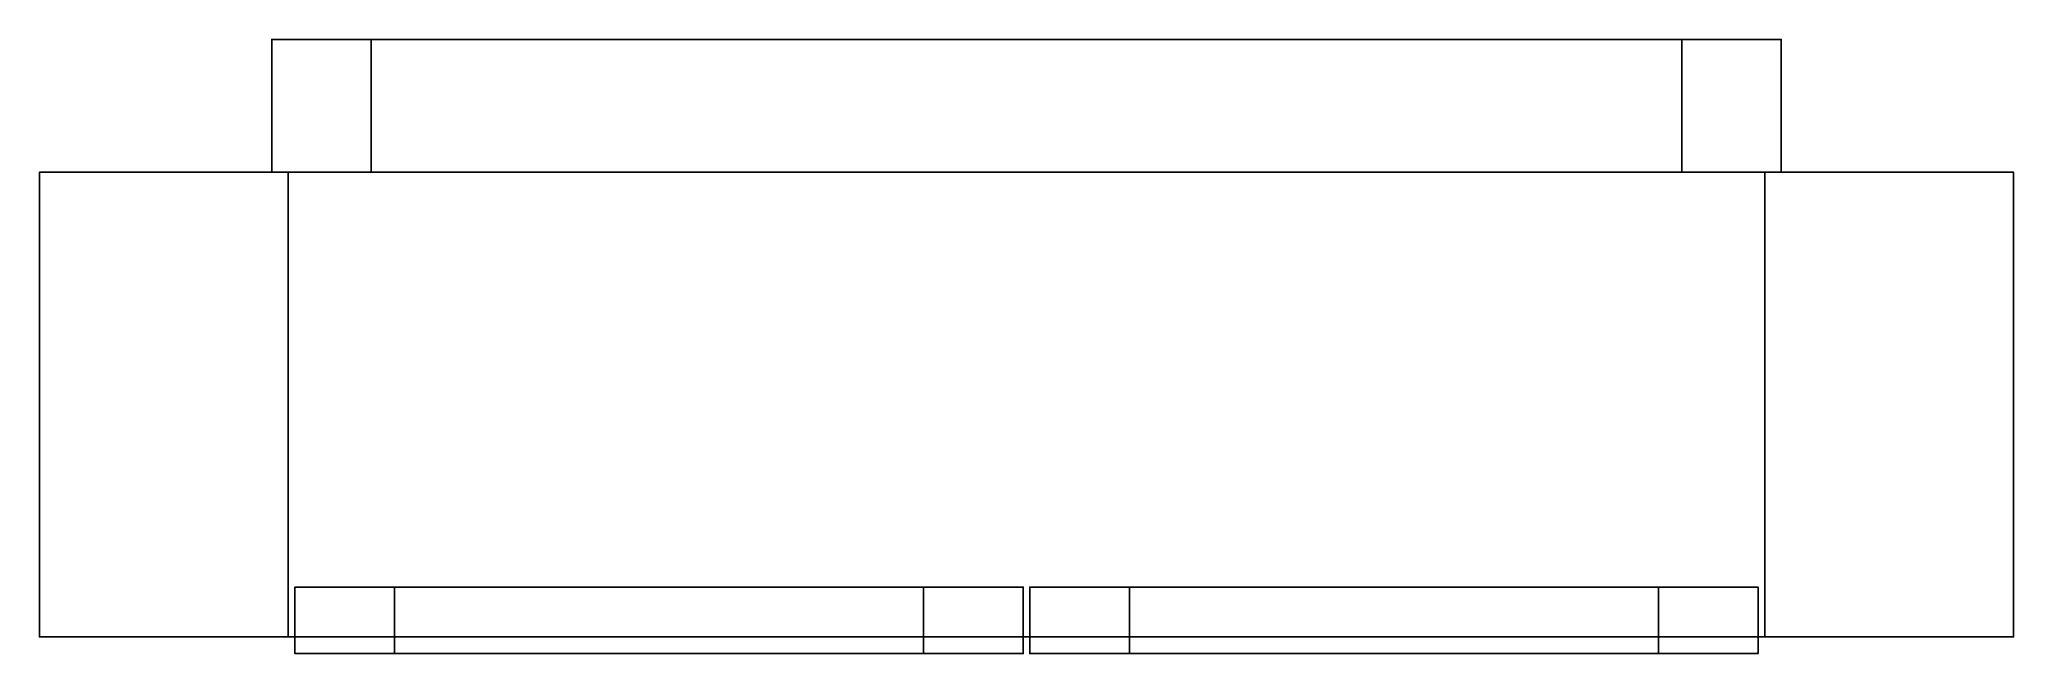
# Model space of a CAD drawing. Extents: x -0.14 to 1.05, y -0.29 to 0.08.
import ezdxf

# ---------------------------------------------------------------- set-up
doc = ezdxf.new("R2010")
doc.units = 0
doc.layers.get('0').update_dxf_attribs({"linetype": 'CONTINUOUS'})

msp = doc.modelspace()

# ---------------------------------------------------------------- meshes
at = {"color": 131}
mesh = msp.add_polyface(dxfattribs=at)
corners = [(0.074, -0.25, 0.8107), (0.393, -0.25, 0.8107), (0.393, -0.25, 0.8007), (0.074, -0.25, 0.8007), (0.074, -0.29, 0.7707), (0.393, -0.29, 0.7707), (0.074, -0.29, 0.7607), (0.074, -0.29, 0.182), (0.074, -0.29, 0.192), (0.074, -0.25, 0.232), (0.074, -0.25, 0.222), (0.074, -0.29, 0.482), (0.074, -0.29, 0.492), (0.074, -0.25, 0.532), (0.074, -0.25, 0.522), (0.074, -0.29, 0.432), (0.074, -0.29, 0.442), (0.074, -0.25, 0.482), (0.074, -0.25, 0.472), (0.074, -0.29, 0.532), (0.074, -0.29, 0.542), (0.074, -0.25, 0.582), (0.074, -0.25, 0.572), (0.074, -0.29, 0.132), (0.074, -0.29, 0.142), (0.074, -0.25, 0.182), (0.074, -0.25, 0.172), (0.074, -0.29, 0.332), (0.074, -0.29, 0.342), (0.074, -0.25, 0.382), (0.074, -0.25, 0.372), (0.074, -0.29, 0.382), (0.074, -0.29, 0.392), (0.074, -0.25, 0.432), (0.074, -0.25, 0.422), (0.074, -0.29, 0.082), (0.074, -0.29, 0.092), (0.074, -0.25, 0.132), (0.074, -0.25, 0.122), (0.074, -0.29, 0.232), (0.074, -0.29, 0.242), (0.074, -0.25, 0.282), (0.074, -0.25, 0.272), (0.074, -0.29, 0.282), (0.074, -0.29, 0.292), (0.074, -0.25, 0.332), (0.074, -0.25, 0.322), (0.074, -0.29, 1.0607), (0.074, -0.29, 1.0707), (0.074, -0.25, 1.1107), (0.074, -0.25, 1.1007), (0.074, -0.29, 1.0107), (0.074, -0.29, 1.0207), (0.074, -0.25, 1.0607), (0.074, -0.25, 1.0507), (0.074, -0.29, 1.1107), (0.074, -0.29, 1.1207), (0.074, -0.25, 1.1607), (0.074, -0.25, 1.1507), (0.074, -0.29, 0.7107), (0.074, -0.29, 0.7207), (0.074, -0.25, 0.7607), (0.074, -0.25, 0.7507), (0.074, -0.29, 0.9107), (0.074, -0.29, 0.9207), (0.074, -0.25, 0.9607), (0.074, -0.25, 0.9507), (0.393, -0.29, 0.9107), (0.393, -0.29, 0.9207), (0.074, -0.29, 0.9607), (0.074, -0.29, 0.9707), (0.074, -0.25, 1.0107), (0.074, -0.25, 1), (0.074, -0.29, 0.6607), (0.074, -0.29, 0.6707), (0.074, -0.25, 0.7107), (0.074, -0.25, 0.7007), (0.074, -0.29, 0.8107), (0.074, -0.29, 0.8207), (0.074, -0.25, 0.8607), (0.074, -0.25, 0.8507), (0.074, -0.29, 0.8607), (0.074, -0.29, 0.8707), (0.074, -0.25, 0.9107), (0.074, -0.25, 0.9007), (0.074, -0.29, 1.3393), (0.074, -0.29, 1.3493), (0.074, -0.25, 1.3893), (0.074, -0.25, 1.3793), (0.074, -0.29, 1.6393), (0.074, -0.29, 1.6493), (0.074, -0.25, 1.6893), (0.074, -0.25, 1.6793), (0.393, -0.29, 1.6393), (0.393, -0.29, 1.6493), (0.074, -0.29, 1.5893), (0.074, -0.29, 1.5993), (0.074, -0.25, 1.6393), (0.074, -0.25, 1.6293), (0.074, -0.29, 1.6893), (0.074, -0.29, 1.6993), (0.074, -0.25, 1.7393), (0.074, -0.25, 1.7293), (0.074, -0.29, 1.2893), (0.074, -0.29, 1.2993), (0.074, -0.25, 1.3393), (0.074, -0.25, 1.3293), (0.074, -0.29, 1.4893), (0.074, -0.29, 1.4993), (0.074, -0.25, 1.5393), (0.074, -0.25, 1.5293), (0.074, -0.29, 1.5393), (0.074, -0.29, 1.5493), (0.074, -0.25, 1.5893), (0.074, -0.25, 1.5793), (0.074, -0.29, 1.2393), (0.074, -0.29, 1.2493), (0.074, -0.25, 1.2893), (0.074, -0.25, 1.2793), (0.074, -0.29, 1.3893), (0.074, -0.29, 1.3993), (0.074, -0.25, 1.4393), (0.074, -0.25, 1.4293), (0.074, -0.29, 1.4393), (0.074, -0.29, 1.4493), (0.074, -0.25, 1.4893), (0.074, -0.25, 1.4793), (0.014, -0.29, 0.5907), (0.014, -0.29, 0.012), (0.074, -0.29, 0.072), (0.074, -0.29, 0.5907), (0.014, -0.25, 0.012), (0.014, -0.25, 0.5907), (0.074, -0.25, 0.072), (0.074, -0.25, 0.5907), (0.074, -0.29, 0.6507), (0.014, -0.29, 0.6507), (0.393, -0.25, 0.072), (0.453, -0.25, 0.012), (0.014, -0.25, 0.6507), (0.014, -0.29, 1.1693), (0.074, -0.29, 1.1693), (0.014, -0.25, 1.1693), (0.074, -0.25, 0.6507), (0.074, -0.25, 1.1693), (0.074, -0.29, 1.2293), (0.014, -0.29, 1.2293), (0.014, -0.25, 1.2293), (0.074, -0.29, 1.748), (0.014, -0.29, 1.808), (0.014, -0.25, 1.808), (0.074, -0.25, 1.2293), (0.074, -0.25, 1.748), (0.393, -0.29, 1.748), (0.453, -0.29, 1.808), (0, 0.08), (0, 0.08, 1.82), (0.06, 0.08, 1.76), (0.06, 0.08, 0.06), (0, 0), (0, 0, 1.82), (0.06, 0, 1.76), (0.06, 0, 0.06), (0.01, -0.28, 1.81), (0.01, -0.28, 0.01), (0.01, 0, 0.01), (0.01, 0, 1.81), (-0.14, -0.28, 1.96), (-0.14, -0.28, -0.14), (-0.14, 0, -0.14), (-0.14, 0, 1.96)]
mesh.append_faces([[corners[k] for k in face] for face in [(0, 1, 2, 3), (1, 0, 4, 5), (6, 4, 0, 3), (7, 8, 9, 10), (11, 12, 13, 14), (15, 16, 17, 18), (19, 20, 21, 22), (23, 24, 25, 26), (27, 28, 29, 30), (31, 32, 33, 34), (35, 36, 37, 38), (39, 40, 41, 42), (43, 44, 45, 46), (47, 48, 49, 50), (51, 52, 53, 54), (55, 56, 57, 58), (59, 60, 61, 62), (63, 64, 65, 66), (67, 68, 64, 63), (69, 70, 71, 72), (73, 74, 75, 76), (77, 78, 79, 80), (81, 82, 83, 84), (85, 86, 87, 88), (89, 90, 91, 92), (93, 94, 90, 89), (95, 96, 97, 98), (99, 100, 101, 102), (103, 104, 105, 106), (107, 108, 109, 110), (111, 112, 113, 114), (115, 116, 117, 118), (119, 120, 121, 122), (123, 124, 125, 126), (127, 128, 129, 130), (131, 128, 127, 132), (130, 129, 133, 134), (130, 135, 136, 127), (131, 133, 137, 138), (132, 127, 136, 139), (131, 132, 134, 133), (140, 136, 135, 141), (139, 136, 140, 142), (143, 134, 132, 139), (141, 135, 143, 144), (141, 145, 146, 140), (142, 140, 146, 147), (139, 142, 144, 143), (145, 148, 149, 146), (147, 146, 149, 150), (151, 144, 142, 147), (148, 145, 151, 152), (149, 148, 153, 154), (152, 151, 147, 150), (155, 156, 157, 158), (156, 155, 159, 160), (158, 157, 161, 162), (162, 161, 160, 159), (163, 164, 165, 166), (164, 163, 167, 168), (165, 169, 170, 166), (170, 169, 168, 167)]], dxfattribs={"color": 131})
mesh = msp.add_polyface(dxfattribs=at)
corners = [(0.074, -0.25, 0.7107), (0.393, -0.25, 0.7107), (0.393, -0.25, 0.7007), (0.074, -0.25, 0.7007), (0.074, -0.25, 0.8607), (0.393, -0.25, 0.8607), (0.393, -0.25, 0.8507), (0.074, -0.25, 0.8507), (0.074, -0.25, 0.9107), (0.393, -0.25, 0.9107), (0.393, -0.25, 0.9007), (0.074, -0.25, 0.9007), (0.074, -0.25, 1.3893), (0.393, -0.25, 1.3893), (0.393, -0.25, 1.3793), (0.074, -0.25, 1.3793), (0.074, -0.25, 1.6893), (0.393, -0.25, 1.6893), (0.393, -0.25, 1.6793), (0.074, -0.25, 1.6793), (0.074, -0.25, 1.6393), (0.393, -0.25, 1.6393), (0.393, -0.25, 1.6293), (0.074, -0.25, 1.6293), (0.074, -0.25, 1.7393), (0.393, -0.25, 1.7393), (0.393, -0.25, 1.7293), (0.074, -0.25, 1.7293), (0.074, -0.25, 1.3393), (0.393, -0.25, 1.3393), (0.393, -0.25, 1.3293), (0.074, -0.25, 1.3293), (0.393, -0.29, 1.2993), (0.393, -0.29, 1.2893), (0.074, -0.29, 1.2893), (0.074, -0.25, 1.5393), (0.393, -0.25, 1.5393), (0.393, -0.25, 1.5293), (0.074, -0.25, 1.5293), (0.074, -0.29, 1.4993), (0.393, -0.29, 1.4993), (0.393, -0.29, 1.4893), (0.074, -0.29, 1.4893), (0.074, -0.25, 1.5893), (0.393, -0.25, 1.5893), (0.393, -0.25, 1.5793), (0.074, -0.25, 1.5793), (0.074, -0.29, 1.5493), (0.393, -0.29, 1.5493), (0.393, -0.29, 1.5393), (0.074, -0.29, 1.5393), (0.074, -0.25, 1.2893), (0.393, -0.25, 1.2893), (0.393, -0.25, 1.2793), (0.074, -0.25, 1.2793), (0.074, -0.29, 1.2493), (0.393, -0.29, 1.2493), (0.393, -0.29, 1.2393), (0.074, -0.29, 1.2393), (0.074, -0.25, 1.4393), (0.393, -0.25, 1.4393), (0.393, -0.25, 1.4293), (0.074, -0.25, 1.4293), (0.074, -0.29, 1.3993), (0.393, -0.29, 1.3993), (0.393, -0.29, 1.3893), (0.074, -0.29, 1.3893), (0.074, -0.25, 1.4893), (0.393, -0.25, 1.4893), (0.393, -0.25, 1.4793), (0.074, -0.25, 1.4793), (0.074, -0.29, 1.4493), (0.393, -0.29, 1.4493), (0.393, -0.29, 1.4393), (0.074, -0.29, 1.4393), (0.014, -0.25, 0.012), (0.453, -0.25, 0.012), (0.453, -0.29, 0.012), (0.014, -0.29, 0.012), (0.074, -0.29, 0.072), (0.393, -0.29, 0.072), (0.393, -0.25, 0.072), (0.074, -0.25, 0.072), (0.453, -0.25, 0.5907), (0.453, -0.29, 0.5907), (0.393, -0.29, 0.5907), (0.393, -0.25, 0.5907), (0.074, -0.29, 0.5907), (0.074, -0.25, 0.5907), (0.453, -0.25, 0.6507), (0.453, -0.29, 0.6507), (0.074, -0.25, 0.6507), (0.393, -0.25, 0.6507), (0.074, -0.29, 0.6507), (0.393, -0.29, 0.6507), (0.453, -0.25, 1.1693), (0.453, -0.29, 1.1693), (0.393, -0.29, 1.1693), (0.393, -0.25, 1.1693), (0.074, -0.29, 1.1693), (0.074, -0.25, 1.1693), (0.453, -0.25, 1.2293), (0.453, -0.29, 1.2293), (0.074, -0.25, 1.2293), (0.393, -0.25, 1.2293), (0.074, -0.29, 1.2293), (0.393, -0.29, 1.2293), (0.453, -0.25, 1.808), (0.453, -0.29, 1.808), (0.393, -0.29, 1.748), (0.393, -0.25, 1.748), (0.014, -0.25, 1.808), (0.014, -0.29, 1.808), (0.074, -0.29, 1.748), (0.074, -0.25, 1.748), (0, 0.08, 1.82), (0.91, 0.08, 1.82), (0.85, 0.08, 1.76), (0.06, 0.08, 1.76), (1.05, -0.28, 1.96), (1.05, 0, 1.96), (-0.14, 0, 1.96), (-0.14, -0.28, 1.96), (0, 0, 1.82), (0.91, 0, 1.82), (0.9, 0, 1.81), (0.01, 0, 1.81), (0.85, 0, 1.76), (0.06, 0, 1.76), (0.91, 0.08), (0, 0.08), (0.06, 0.08, 0.06), (0.85, 0.08, 0.06), (0.91, 0), (0, 0), (0.06, 0, 0.06), (0.85, 0, 0.06), (1.05, 0, -0.14), (1.05, -0.28, -0.14), (-0.14, -0.28, -0.14), (-0.14, 0, -0.14)]
mesh.append_faces([[corners[k] for k in face] for face in [(0, 1, 2, 3), (4, 5, 6, 7), (8, 9, 10, 11), (12, 13, 14, 15), (16, 17, 18, 19), (20, 21, 22, 23), (24, 25, 26, 27), (28, 29, 30, 31), (32, 33, 30, 29), (33, 34, 31, 30), (35, 36, 37, 38), (39, 40, 36, 35), (40, 41, 37, 36), (41, 42, 38, 37), (43, 44, 45, 46), (47, 48, 44, 43), (48, 49, 45, 44), (49, 50, 46, 45), (51, 52, 53, 54), (55, 56, 52, 51), (56, 57, 53, 52), (57, 58, 54, 53), (59, 60, 61, 62), (63, 64, 60, 59), (64, 65, 61, 60), (65, 66, 62, 61), (67, 68, 69, 70), (71, 72, 68, 67), (72, 73, 69, 68), (73, 74, 70, 69), (75, 76, 77, 78), (79, 80, 81, 82), (83, 84, 77, 76), (80, 85, 86, 81), (85, 87, 88, 86), (81, 86, 83, 76), (89, 90, 84, 83), (88, 91, 92, 86), (93, 94, 92, 91), (86, 92, 89, 83), (95, 96, 90, 89), (94, 97, 98, 92), (97, 99, 100, 98), (92, 98, 95, 89), (101, 102, 96, 95), (100, 103, 104, 98), (105, 106, 104, 103), (98, 104, 101, 95), (107, 108, 102, 101), (106, 109, 110, 104), (111, 112, 108, 107), (109, 113, 114, 110), (107, 101, 104, 110), (114, 111, 107, 110), (115, 116, 117, 118), (119, 120, 121, 122), (115, 123, 124, 116), (121, 120, 125, 126), (118, 117, 127, 128), (129, 130, 131, 132), (130, 129, 133, 134), (132, 131, 135, 136), (137, 138, 139, 140)]], dxfattribs={"color": 131})
mesh = msp.add_polyface(dxfattribs=at)
corners = [(0.836, -0.29, 0.192), (0.836, -0.29, 0.182), (0.836, -0.25, 0.222), (0.836, -0.25, 0.232), (0.836, -0.29, 0.492), (0.836, -0.29, 0.482), (0.836, -0.25, 0.522), (0.836, -0.25, 0.532), (0.836, -0.29, 0.442), (0.836, -0.29, 0.432), (0.836, -0.25, 0.472), (0.836, -0.25, 0.482), (0.836, -0.29, 0.542), (0.836, -0.29, 0.532), (0.836, -0.25, 0.572), (0.836, -0.25, 0.582), (0.836, -0.29, 0.142), (0.836, -0.29, 0.132), (0.836, -0.25, 0.172), (0.836, -0.25, 0.182), (0.836, -0.29, 0.342), (0.836, -0.29, 0.332), (0.836, -0.25, 0.372), (0.836, -0.25, 0.382), (0.836, -0.29, 0.392), (0.836, -0.29, 0.382), (0.836, -0.25, 0.422), (0.836, -0.25, 0.432), (0.836, -0.29, 0.092), (0.836, -0.29, 0.082), (0.836, -0.25, 0.122), (0.836, -0.25, 0.132), (0.836, -0.29, 0.242), (0.836, -0.29, 0.232), (0.836, -0.25, 0.272), (0.836, -0.25, 0.282), (0.836, -0.29, 0.292), (0.836, -0.29, 0.282), (0.836, -0.25, 0.322), (0.836, -0.25, 0.332), (0.836, -0.29, 0.7707), (0.836, -0.29, 0.7607), (0.836, -0.25, 0.8007), (0.836, -0.25, 0.8107), (0.836, -0.29, 1.0707), (0.836, -0.29, 1.0607), (0.836, -0.25, 1.1007), (0.836, -0.25, 1.1107), (0.836, -0.29, 1.0207), (0.836, -0.29, 1.0107), (0.836, -0.25, 1.0507), (0.836, -0.25, 1.0607), (0.836, -0.29, 1.1207), (0.836, -0.29, 1.1107), (0.836, -0.25, 1.1507), (0.836, -0.25, 1.1607), (0.836, -0.29, 0.7207), (0.836, -0.29, 0.7107), (0.836, -0.25, 0.7507), (0.836, -0.25, 0.7607), (0.836, -0.29, 0.9207), (0.836, -0.29, 0.9107), (0.836, -0.25, 0.9507), (0.836, -0.25, 0.9607), (0.836, -0.29, 0.9707), (0.836, -0.29, 0.9607), (0.836, -0.25, 1), (0.836, -0.25, 1.0107), (0.836, -0.29, 0.6707), (0.836, -0.29, 0.6607), (0.836, -0.25, 0.7007), (0.836, -0.25, 0.7107), (0.836, -0.29, 0.8207), (0.836, -0.29, 0.8107), (0.836, -0.25, 0.8507), (0.836, -0.25, 0.8607), (0.836, -0.29, 0.8707), (0.836, -0.29, 0.8607), (0.836, -0.25, 0.9007), (0.836, -0.25, 0.9107), (0.836, -0.29, 1.3493), (0.836, -0.29, 1.3393), (0.836, -0.25, 1.3793), (0.836, -0.25, 1.3893), (0.836, -0.29, 1.6493), (0.836, -0.29, 1.6393), (0.836, -0.25, 1.6793), (0.836, -0.25, 1.6893), (0.836, -0.29, 1.5993), (0.836, -0.29, 1.5893), (0.836, -0.25, 1.6293), (0.836, -0.25, 1.6393), (0.836, -0.29, 1.6993), (0.836, -0.29, 1.6893), (0.836, -0.25, 1.7293), (0.836, -0.25, 1.7393), (0.836, -0.29, 1.2993), (0.836, -0.29, 1.2893), (0.836, -0.25, 1.3293), (0.836, -0.25, 1.3393), (0.836, -0.29, 1.4993), (0.836, -0.29, 1.4893), (0.836, -0.25, 1.5293), (0.836, -0.25, 1.5393), (0.836, -0.29, 1.5493), (0.836, -0.29, 1.5393), (0.836, -0.25, 1.5793), (0.836, -0.25, 1.5893), (0.836, -0.29, 1.2493), (0.836, -0.29, 1.2393), (0.836, -0.25, 1.2793), (0.836, -0.25, 1.2893), (0.836, -0.29, 1.3993), (0.836, -0.29, 1.3893), (0.836, -0.25, 1.4293), (0.836, -0.25, 1.4393), (0.836, -0.29, 1.4493), (0.836, -0.29, 1.4393), (0.836, -0.25, 1.4793), (0.836, -0.25, 1.4893), (0.836, -0.29, 0.5907), (0.836, -0.29, 0.072), (0.896, -0.29, 0.012), (0.896, -0.29, 0.5907), (0.896, -0.25, 0.5907), (0.896, -0.25, 0.012), (0.836, -0.25, 0.5907), (0.836, -0.25, 0.072), (0.836, -0.29, 0.6507), (0.896, -0.29, 0.6507), (0.896, -0.25, 0.6507), (0.836, -0.29, 1.1693), (0.896, -0.29, 1.1693), (0.836, -0.25, 0.6507), (0.896, -0.25, 1.1693), (0.836, -0.25, 1.1693), (0.836, -0.29, 1.2293), (0.896, -0.29, 1.2293), (0.896, -0.25, 1.2293), (0.896, -0.29, 1.808), (0.836, -0.29, 1.748), (0.517, -0.29, 1.2293), (0.836, -0.25, 1.2293), (0.517, -0.25, 1.2293), (0.457, -0.29, 1.808), (0.517, -0.29, 1.748), (0.896, -0.25, 1.808), (0.836, -0.25, 1.748), (0.457, -0.25, 1.808), (0.517, -0.25, 1.748), (0.85, 0.08, 0.06), (0.85, 0.08, 1.76), (0.91, 0.08, 1.82), (0.91, 0.08), (0.91, 0), (0.91, 0, 1.82), (0.91, 0, 1.82), (0.85, 0, 1.76), (0.85, 0, 0.06), (0.9, 0, 0.01), (0.9, -0.28, 0.01), (0.9, -0.28, 1.81), (0.9, 0, 1.81), (1.05, -0.28, -0.14), (1.05, -0.28, 1.96), (1.05, 0, 1.96), (1.05, 0, -0.14)]
mesh.append_faces([[corners[k] for k in face] for face in [(0, 1, 2, 3), (4, 5, 6, 7), (8, 9, 10, 11), (12, 13, 14, 15), (16, 17, 18, 19), (20, 21, 22, 23), (24, 25, 26, 27), (28, 29, 30, 31), (32, 33, 34, 35), (36, 37, 38, 39), (40, 41, 42, 43), (44, 45, 46, 47), (48, 49, 50, 51), (52, 53, 54, 55), (56, 57, 58, 59), (60, 61, 62, 63), (64, 65, 66, 67), (68, 69, 70, 71), (72, 73, 74, 75), (76, 77, 78, 79), (80, 81, 82, 83), (84, 85, 86, 87), (88, 89, 90, 91), (92, 93, 94, 95), (96, 97, 98, 99), (100, 101, 102, 103), (104, 105, 106, 107), (108, 109, 110, 111), (112, 113, 114, 115), (116, 117, 118, 119), (120, 121, 122, 123), (124, 123, 122, 125), (121, 120, 126, 127), (128, 120, 123, 129), (127, 126, 124, 125), (130, 129, 123, 124), (131, 128, 129, 132), (126, 133, 130, 124), (134, 132, 129, 130), (128, 131, 135, 133), (136, 131, 132, 137), (133, 135, 134, 130), (138, 137, 132, 134), (137, 139, 140, 136), (141, 136, 142, 143), (144, 145, 140, 139), (135, 142, 138, 134), (146, 139, 137, 138), (136, 140, 147, 142), (148, 144, 139, 146), (140, 145, 149, 147), (146, 138, 142, 147), (149, 148, 146, 147), (150, 151, 152, 153), (154, 155, 156), (156, 157, 158), (156, 158, 154), (153, 152, 155, 154), (151, 150, 158, 157), (159, 160, 161, 162), (160, 163, 164, 161), (159, 162, 165, 166), (164, 163, 166, 165)]], dxfattribs={"color": 131})
mesh = msp.add_polyface(dxfattribs=at)
corners = [(0.517, -0.25, 0.232), (0.836, -0.25, 0.232), (0.836, -0.25, 0.222), (0.517, -0.25, 0.222), (0.517, -0.25, 0.532), (0.836, -0.25, 0.532), (0.836, -0.25, 0.522), (0.517, -0.25, 0.522), (0.517, -0.25, 0.482), (0.836, -0.25, 0.482), (0.836, -0.25, 0.472), (0.517, -0.25, 0.472), (0.517, -0.25, 0.582), (0.836, -0.25, 0.582), (0.836, -0.25, 0.572), (0.517, -0.25, 0.572), (0.517, -0.25, 0.182), (0.836, -0.25, 0.182), (0.836, -0.25, 0.172), (0.517, -0.25, 0.172), (0.517, -0.25, 0.382), (0.836, -0.25, 0.382), (0.836, -0.25, 0.372), (0.517, -0.25, 0.372), (0.517, -0.25, 0.432), (0.836, -0.25, 0.432), (0.836, -0.25, 0.422), (0.517, -0.25, 0.422), (0.517, -0.25, 0.132), (0.836, -0.25, 0.132), (0.836, -0.25, 0.122), (0.517, -0.25, 0.122), (0.517, -0.25, 0.282), (0.836, -0.25, 0.282), (0.836, -0.25, 0.272), (0.517, -0.25, 0.272), (0.517, -0.25, 0.332), (0.836, -0.25, 0.332), (0.836, -0.25, 0.322), (0.517, -0.25, 0.322), (0.517, -0.25, 0.8107), (0.836, -0.25, 0.8107), (0.836, -0.25, 0.8007), (0.517, -0.25, 0.8007), (0.517, -0.25, 1.1107), (0.836, -0.25, 1.1107), (0.836, -0.25, 1.1007), (0.517, -0.25, 1.1007), (0.517, -0.25, 1.0607), (0.836, -0.25, 1.0607), (0.836, -0.25, 1.0507), (0.517, -0.25, 1.0507), (0.517, -0.29, 1.0107), (0.517, -0.29, 1.0207), (0.517, -0.25, 1.1607), (0.836, -0.25, 1.1607), (0.836, -0.25, 1.1507), (0.517, -0.25, 1.1507), (0.517, -0.29, 1.1207), (0.836, -0.29, 1.1207), (0.836, -0.29, 1.1107), (0.517, -0.29, 1.1107), (0.517, -0.25, 0.7607), (0.836, -0.25, 0.7607), (0.836, -0.25, 0.7507), (0.517, -0.25, 0.7507), (0.517, -0.29, 0.7207), (0.836, -0.29, 0.7207), (0.836, -0.29, 0.7107), (0.517, -0.29, 0.7107), (0.517, -0.25, 0.9607), (0.836, -0.25, 0.9607), (0.836, -0.25, 0.9507), (0.517, -0.25, 0.9507), (0.517, -0.29, 0.9207), (0.836, -0.29, 0.9207), (0.836, -0.29, 0.9107), (0.517, -0.29, 0.9107), (0.517, -0.25, 1.0107), (0.836, -0.25, 1.0107), (0.836, -0.25, 1), (0.517, -0.25, 1), (0.517, -0.29, 0.9707), (0.836, -0.29, 0.9707), (0.836, -0.29, 0.9607), (0.517, -0.29, 0.9607), (0.517, -0.25, 0.7107), (0.836, -0.25, 0.7107), (0.836, -0.25, 0.7007), (0.517, -0.25, 0.7007), (0.517, -0.29, 0.6607), (0.517, -0.29, 0.6707), (0.517, -0.29, 0.8107), (0.517, -0.29, 0.8207), (0.517, -0.25, 0.8607), (0.517, -0.25, 0.8507), (0.517, -0.29, 0.8607), (0.517, -0.29, 0.8707), (0.517, -0.25, 0.9107), (0.517, -0.25, 0.9007), (0.517, -0.29, 1.3393), (0.517, -0.29, 1.3493), (0.517, -0.25, 1.3893), (0.517, -0.25, 1.3793), (0.517, -0.29, 1.6393), (0.517, -0.29, 1.6493), (0.517, -0.25, 1.6893), (0.517, -0.25, 1.6793), (0.517, -0.29, 1.5893), (0.517, -0.29, 1.5993), (0.517, -0.25, 1.6393), (0.517, -0.25, 1.6293), (0.517, -0.29, 1.6893), (0.517, -0.29, 1.6993), (0.517, -0.25, 1.7393), (0.517, -0.25, 1.7293), (0.517, -0.29, 1.2893), (0.517, -0.29, 1.2993), (0.517, -0.25, 1.3393), (0.517, -0.25, 1.3293), (0.517, -0.29, 1.4893), (0.517, -0.29, 1.4993), (0.517, -0.25, 1.5393), (0.517, -0.25, 1.5293), (0.517, -0.29, 1.5393), (0.517, -0.29, 1.5493), (0.517, -0.25, 1.5893), (0.517, -0.25, 1.5793), (0.517, -0.29, 1.2393), (0.517, -0.29, 1.2493), (0.517, -0.25, 1.2893), (0.517, -0.25, 1.2793), (0.517, -0.29, 1.3893), (0.517, -0.29, 1.3993), (0.517, -0.25, 1.4393), (0.517, -0.25, 1.4293), (0.517, -0.29, 1.4393), (0.517, -0.29, 1.4493), (0.517, -0.25, 1.4893), (0.517, -0.25, 1.4793), (0.457, -0.25, 0.012), (0.457, -0.29, 0.012), (0.457, -0.29, 0.5907), (0.457, -0.25, 0.5907), (0.517, -0.29, 0.5907), (0.517, -0.29, 0.072), (0.517, -0.25, 0.072), (0.517, -0.25, 0.5907), (0.457, -0.29, 0.6507), (0.457, -0.25, 0.6507), (0.457, -0.29, 1.1693), (0.457, -0.25, 1.1693), (0.517, -0.25, 0.6507), (0.517, -0.29, 1.1693), (0.517, -0.29, 0.6507), (0.517, -0.25, 1.1693), (0.457, -0.29, 1.2293), (0.457, -0.25, 1.2293), (0.457, -0.29, 1.808), (0.457, -0.25, 1.808), (0.517, -0.25, 1.2293), (0.517, -0.29, 1.748), (0.517, -0.29, 1.2293), (0.517, -0.25, 1.748), (0.91, 0, 1.82), (0, 0, 1.82), (0.06, 0, 1.76), (0.85, 0, 1.76), (0, 0), (0.91, 0), (0.85, 0, 0.06), (0.06, 0, 0.06), (0.9, -0.28, 1.81), (0.01, -0.28, 1.81), (0.01, 0, 1.81), (0.9, 0, 1.81), (0.9, -0.28, 0.01), (0.9, 0, 0.01), (0.01, 0, 0.01), (0.01, -0.28, 0.01), (1.05, 0, -0.14), (-0.14, 0, -0.14)]
mesh.append_faces([[corners[k] for k in face] for face in [(0, 1, 2, 3), (4, 5, 6, 7), (8, 9, 10, 11), (12, 13, 14, 15), (16, 17, 18, 19), (20, 21, 22, 23), (24, 25, 26, 27), (28, 29, 30, 31), (32, 33, 34, 35), (36, 37, 38, 39), (40, 41, 42, 43), (44, 45, 46, 47), (48, 49, 50, 51), (52, 53, 48, 51), (54, 55, 56, 57), (58, 59, 55, 54), (60, 61, 57, 56), (61, 58, 54, 57), (62, 63, 64, 65), (66, 67, 63, 62), (68, 69, 65, 64), (69, 66, 62, 65), (70, 71, 72, 73), (74, 75, 71, 70), (76, 77, 73, 72), (77, 74, 70, 73), (78, 79, 80, 81), (82, 83, 79, 78), (84, 85, 81, 80), (85, 82, 78, 81), (86, 87, 88, 89), (90, 91, 86, 89), (92, 93, 94, 95), (96, 97, 98, 99), (100, 101, 102, 103), (104, 105, 106, 107), (108, 109, 110, 111), (112, 113, 114, 115), (116, 117, 118, 119), (120, 121, 122, 123), (124, 125, 126, 127), (128, 129, 130, 131), (132, 133, 134, 135), (136, 137, 138, 139), (140, 141, 142, 143), (144, 145, 146, 147), (143, 142, 148, 149), (140, 143, 147, 146), (149, 148, 150, 151), (152, 147, 143, 149), (153, 154, 152, 155), (151, 150, 156, 157), (149, 151, 155, 152), (157, 156, 158, 159), (160, 155, 151, 157), (161, 162, 160, 163), (163, 160, 157, 159), (164, 165, 166, 167), (168, 169, 170, 171), (172, 173, 174, 175), (176, 177, 178, 179), (177, 180, 181, 178)]], dxfattribs={"color": 131})
mesh = msp.add_polyface(dxfattribs=at)
corners = [(0.517, -0.29, 0.192), (0.836, -0.29, 0.192), (0.836, -0.25, 0.232), (0.517, -0.25, 0.232), (0.836, -0.29, 0.182), (0.517, -0.29, 0.182), (0.517, -0.25, 0.222), (0.836, -0.25, 0.222), (0.517, -0.29, 0.492), (0.836, -0.29, 0.492), (0.836, -0.25, 0.532), (0.517, -0.25, 0.532), (0.836, -0.29, 0.482), (0.517, -0.29, 0.482), (0.517, -0.25, 0.522), (0.836, -0.25, 0.522), (0.517, -0.29, 0.442), (0.836, -0.29, 0.442), (0.836, -0.25, 0.482), (0.517, -0.25, 0.482), (0.836, -0.29, 0.432), (0.517, -0.29, 0.432), (0.517, -0.25, 0.472), (0.836, -0.25, 0.472), (0.517, -0.29, 0.542), (0.836, -0.29, 0.542), (0.836, -0.25, 0.582), (0.517, -0.25, 0.582), (0.836, -0.29, 0.532), (0.517, -0.29, 0.532), (0.517, -0.25, 0.572), (0.836, -0.25, 0.572), (0.517, -0.29, 0.142), (0.836, -0.29, 0.142), (0.836, -0.25, 0.182), (0.517, -0.25, 0.182), (0.836, -0.29, 0.132), (0.517, -0.29, 0.132), (0.517, -0.25, 0.172), (0.836, -0.25, 0.172), (0.517, -0.29, 0.342), (0.836, -0.29, 0.342), (0.836, -0.25, 0.382), (0.517, -0.25, 0.382), (0.836, -0.29, 0.332), (0.517, -0.29, 0.332), (0.517, -0.25, 0.372), (0.836, -0.25, 0.372), (0.517, -0.29, 0.392), (0.836, -0.29, 0.392), (0.836, -0.25, 0.432), (0.517, -0.25, 0.432), (0.836, -0.29, 0.382), (0.517, -0.29, 0.382), (0.517, -0.25, 0.422), (0.836, -0.25, 0.422), (0.517, -0.29, 0.092), (0.836, -0.29, 0.092), (0.836, -0.25, 0.132), (0.517, -0.25, 0.132), (0.836, -0.29, 0.082), (0.517, -0.29, 0.082), (0.517, -0.25, 0.122), (0.836, -0.25, 0.122), (0.517, -0.29, 0.242), (0.836, -0.29, 0.242), (0.836, -0.25, 0.282), (0.517, -0.25, 0.282), (0.836, -0.29, 0.232), (0.517, -0.29, 0.232), (0.517, -0.25, 0.272), (0.836, -0.25, 0.272), (0.517, -0.29, 0.292), (0.836, -0.29, 0.292), (0.836, -0.25, 0.332), (0.517, -0.25, 0.332), (0.836, -0.29, 0.282), (0.517, -0.29, 0.282), (0.517, -0.25, 0.322), (0.836, -0.25, 0.322), (0.517, -0.29, 0.7707), (0.836, -0.29, 0.7707), (0.836, -0.25, 0.8107), (0.517, -0.25, 0.8107), (0.836, -0.29, 0.7607), (0.517, -0.29, 0.7607), (0.517, -0.25, 0.8007), (0.836, -0.25, 0.8007), (0.517, -0.29, 1.0707), (0.836, -0.29, 1.0707), (0.836, -0.25, 1.1107), (0.517, -0.25, 1.1107), (0.836, -0.29, 1.0607), (0.517, -0.29, 1.0607), (0.517, -0.25, 1.1007), (0.836, -0.25, 1.1007), (0.517, -0.29, 1.0207), (0.836, -0.29, 1.0207), (0.836, -0.25, 1.0607), (0.517, -0.25, 1.0607), (0.836, -0.29, 1.0107), (0.517, -0.29, 1.0107), (0.517, -0.25, 1.0507), (0.836, -0.25, 1.0507), (0.836, -0.29, 1.1207), (0.517, -0.29, 1.1207), (0.517, -0.29, 1.1107), (0.836, -0.29, 1.1107), (0.836, -0.29, 0.7207), (0.517, -0.29, 0.7207), (0.517, -0.29, 0.7107), (0.836, -0.29, 0.7107), (0.836, -0.29, 0.9207), (0.517, -0.29, 0.9207), (0.517, -0.29, 0.9107), (0.836, -0.29, 0.9107), (0.836, -0.29, 0.9707), (0.517, -0.29, 0.9707), (0.517, -0.29, 0.9607), (0.836, -0.29, 0.9607), (0.457, -0.29, 0.5907), (0.457, -0.29, 0.012), (0.517, -0.29, 0.072), (0.517, -0.29, 0.5907), (0.517, -0.29, 0.6507), (0.457, -0.29, 0.6507), (0.457, -0.29, 1.1693), (0.517, -0.29, 1.1693), (0.517, -0.29, 1.2293), (0.457, -0.29, 1.2293), (0.517, -0.29, 1.748), (0.457, -0.29, 1.808), (0.01, -0.28, 0.01), (-0.14, -0.28, -0.14), (1.05, -0.28, -0.14), (0.9, -0.28, 0.01), (1.05, -0.28, 1.96), (-0.14, -0.28, 1.96), (0.01, -0.28, 1.81), (0.9, -0.28, 1.81)]
mesh.append_faces([[corners[k] for k in face] for face in [(0, 1, 2, 3), (4, 5, 6, 7), (5, 0, 3, 6), (1, 0, 5, 4), (8, 9, 10, 11), (12, 13, 14, 15), (13, 8, 11, 14), (9, 8, 13, 12), (16, 17, 18, 19), (20, 21, 22, 23), (21, 16, 19, 22), (17, 16, 21, 20), (24, 25, 26, 27), (28, 29, 30, 31), (29, 24, 27, 30), (25, 24, 29, 28), (32, 33, 34, 35), (36, 37, 38, 39), (37, 32, 35, 38), (33, 32, 37, 36), (40, 41, 42, 43), (44, 45, 46, 47), (45, 40, 43, 46), (41, 40, 45, 44), (48, 49, 50, 51), (52, 53, 54, 55), (53, 48, 51, 54), (49, 48, 53, 52), (56, 57, 58, 59), (60, 61, 62, 63), (61, 56, 59, 62), (57, 56, 61, 60), (64, 65, 66, 67), (68, 69, 70, 71), (69, 64, 67, 70), (65, 64, 69, 68), (72, 73, 74, 75), (76, 77, 78, 79), (77, 72, 75, 78), (73, 72, 77, 76), (80, 81, 82, 83), (84, 85, 86, 87), (85, 80, 83, 86), (81, 80, 85, 84), (88, 89, 90, 91), (92, 93, 94, 95), (93, 88, 91, 94), (89, 88, 93, 92), (96, 97, 98, 99), (100, 101, 102, 103), (97, 96, 101, 100), (104, 105, 106, 107), (108, 109, 110, 111), (112, 113, 114, 115), (116, 117, 118, 119), (120, 121, 122, 123), (123, 124, 125, 120), (126, 125, 124, 127), (127, 128, 129, 126), (128, 130, 131, 129), (132, 133, 134, 135), (136, 137, 138, 139)]], dxfattribs={"color": 131})
mesh = msp.add_polyface(dxfattribs=at)
corners = [(0.393, -0.25, 0.8007), (0.393, -0.25, 0.8107), (0.393, -0.29, 0.7707), (0.393, -0.29, 0.7607), (0.393, -0.29, 0.192), (0.393, -0.29, 0.182), (0.393, -0.25, 0.222), (0.393, -0.25, 0.232), (0.393, -0.29, 0.492), (0.393, -0.29, 0.482), (0.393, -0.25, 0.522), (0.393, -0.25, 0.532), (0.393, -0.29, 0.442), (0.393, -0.29, 0.432), (0.393, -0.25, 0.472), (0.393, -0.25, 0.482), (0.393, -0.29, 0.542), (0.393, -0.29, 0.532), (0.393, -0.25, 0.572), (0.393, -0.25, 0.582), (0.393, -0.29, 0.142), (0.393, -0.29, 0.132), (0.393, -0.25, 0.172), (0.393, -0.25, 0.182), (0.393, -0.29, 0.342), (0.393, -0.29, 0.332), (0.393, -0.25, 0.372), (0.393, -0.25, 0.382), (0.393, -0.29, 0.392), (0.393, -0.29, 0.382), (0.393, -0.25, 0.422), (0.393, -0.25, 0.432), (0.393, -0.29, 0.092), (0.393, -0.29, 0.082), (0.393, -0.25, 0.122), (0.393, -0.25, 0.132), (0.393, -0.29, 0.242), (0.393, -0.29, 0.232), (0.393, -0.25, 0.272), (0.393, -0.25, 0.282), (0.393, -0.29, 0.292), (0.393, -0.29, 0.282), (0.393, -0.25, 0.322), (0.393, -0.25, 0.332), (0.393, -0.29, 1.0707), (0.393, -0.29, 1.0607), (0.393, -0.25, 1.1007), (0.393, -0.25, 1.1107), (0.393, -0.29, 1.0207), (0.393, -0.29, 1.0107), (0.393, -0.25, 1.0507), (0.393, -0.25, 1.0607), (0.393, -0.29, 1.1207), (0.393, -0.29, 1.1107), (0.393, -0.25, 1.1507), (0.393, -0.25, 1.1607), (0.393, -0.29, 0.7207), (0.393, -0.29, 0.7107), (0.393, -0.25, 0.7507), (0.393, -0.25, 0.7607), (0.393, -0.29, 0.9207), (0.393, -0.29, 0.9107), (0.393, -0.25, 0.9507), (0.393, -0.25, 0.9607), (0.074, -0.29, 0.9707), (0.393, -0.29, 0.9707), (0.393, -0.25, 1.0107), (0.074, -0.25, 1.0107), (0.393, -0.29, 0.9607), (0.393, -0.25, 1), (0.074, -0.29, 0.9607), (0.074, -0.25, 1), (0.074, -0.29, 0.6707), (0.393, -0.29, 0.6707), (0.393, -0.25, 0.7107), (0.074, -0.25, 0.7107), (0.393, -0.29, 0.6607), (0.393, -0.25, 0.7007), (0.074, -0.29, 0.6607), (0.074, -0.25, 0.7007), (0.074, -0.29, 0.8207), (0.393, -0.29, 0.8207), (0.393, -0.25, 0.8607), (0.074, -0.25, 0.8607), (0.393, -0.29, 0.8107), (0.393, -0.25, 0.8507), (0.074, -0.29, 0.8107), (0.074, -0.25, 0.8507), (0.074, -0.29, 0.8707), (0.393, -0.29, 0.8707), (0.393, -0.25, 0.9107), (0.074, -0.25, 0.9107), (0.393, -0.29, 0.8607), (0.393, -0.25, 0.9007), (0.074, -0.29, 0.8607), (0.074, -0.25, 0.9007), (0.074, -0.29, 1.3493), (0.393, -0.29, 1.3493), (0.393, -0.25, 1.3893), (0.074, -0.25, 1.3893), (0.393, -0.29, 1.3393), (0.393, -0.25, 1.3793), (0.074, -0.29, 1.3393), (0.074, -0.25, 1.3793), (0.074, -0.29, 1.6493), (0.393, -0.29, 1.6493), (0.393, -0.25, 1.6893), (0.074, -0.25, 1.6893), (0.393, -0.29, 1.6393), (0.393, -0.25, 1.6793), (0.074, -0.29, 1.6393), (0.074, -0.25, 1.6793), (0.074, -0.29, 1.5993), (0.393, -0.29, 1.5993), (0.393, -0.25, 1.6393), (0.074, -0.25, 1.6393), (0.393, -0.29, 1.5893), (0.393, -0.25, 1.6293), (0.074, -0.29, 1.5893), (0.074, -0.25, 1.6293), (0.074, -0.29, 1.6993), (0.393, -0.29, 1.6993), (0.393, -0.25, 1.7393), (0.074, -0.25, 1.7393), (0.393, -0.29, 1.6893), (0.393, -0.25, 1.7293), (0.074, -0.29, 1.6893), (0.074, -0.25, 1.7293), (0.074, -0.29, 1.2993), (0.393, -0.29, 1.2993), (0.393, -0.25, 1.3393), (0.074, -0.25, 1.3393), (0.074, -0.29, 1.2893), (0.393, -0.29, 1.2893), (0.393, -0.29, 1.4993), (0.074, -0.29, 1.4993), (0.074, -0.29, 1.4893), (0.393, -0.29, 1.4893), (0.393, -0.29, 1.5493), (0.074, -0.29, 1.5493), (0.074, -0.29, 1.5393), (0.393, -0.29, 1.5393), (0.393, -0.29, 1.2493), (0.074, -0.29, 1.2493), (0.074, -0.29, 1.2393), (0.393, -0.29, 1.2393), (0.393, -0.29, 1.3993), (0.074, -0.29, 1.3993), (0.074, -0.29, 1.3893), (0.393, -0.29, 1.3893), (0.393, -0.29, 1.4493), (0.074, -0.29, 1.4493), (0.074, -0.29, 1.4393), (0.393, -0.29, 1.4393), (0.074, -0.29, 0.072), (0.014, -0.29, 0.012), (0.453, -0.29, 0.012), (0.393, -0.29, 0.072), (0.393, -0.29, 0.5907), (0.453, -0.29, 0.5907), (0.393, -0.29, 0.6507), (0.453, -0.29, 0.6507), (0.074, -0.29, 0.6507), (0.074, -0.29, 0.5907), (0.393, -0.29, 1.1693), (0.453, -0.29, 1.1693), (0.393, -0.29, 1.2293), (0.453, -0.29, 1.2293), (0.074, -0.29, 1.2293), (0.074, -0.29, 1.1693), (0.453, -0.29, 1.808), (0.393, -0.29, 1.748)]
mesh.append_faces([[corners[k] for k in face] for face in [(0, 1, 2, 3), (4, 5, 6, 7), (8, 9, 10, 11), (12, 13, 14, 15), (16, 17, 18, 19), (20, 21, 22, 23), (24, 25, 26, 27), (28, 29, 30, 31), (32, 33, 34, 35), (36, 37, 38, 39), (40, 41, 42, 43), (44, 45, 46, 47), (48, 49, 50, 51), (52, 53, 54, 55), (56, 57, 58, 59), (60, 61, 62, 63), (64, 65, 66, 67), (65, 68, 69, 66), (68, 70, 71, 69), (65, 64, 70, 68), (72, 73, 74, 75), (73, 76, 77, 74), (76, 78, 79, 77), (73, 72, 78, 76), (80, 81, 82, 83), (81, 84, 85, 82), (84, 86, 87, 85), (81, 80, 86, 84), (88, 89, 90, 91), (89, 92, 93, 90), (92, 94, 95, 93), (89, 88, 94, 92), (96, 97, 98, 99), (97, 100, 101, 98), (100, 102, 103, 101), (97, 96, 102, 100), (104, 105, 106, 107), (105, 108, 109, 106), (108, 110, 111, 109), (112, 113, 114, 115), (113, 116, 117, 114), (116, 118, 119, 117), (113, 112, 118, 116), (120, 121, 122, 123), (121, 124, 125, 122), (124, 126, 127, 125), (121, 120, 126, 124), (128, 129, 130, 131), (129, 128, 132, 133), (134, 135, 136, 137), (138, 139, 140, 141), (142, 143, 144, 145), (146, 147, 148, 149), (150, 151, 152, 153), (154, 155, 156, 157), (158, 157, 156, 159), (160, 158, 159, 161), (162, 163, 158, 160), (164, 160, 161, 165), (166, 164, 165, 167), (168, 169, 164, 166), (167, 170, 171, 166)]], dxfattribs={"color": 131})
mesh = msp.add_polyface(dxfattribs=at)
corners = [(0.393, -0.29, 0.7607), (0.074, -0.29, 0.7607), (0.074, -0.25, 0.8007), (0.393, -0.25, 0.8007), (0.393, -0.29, 0.7707), (0.074, -0.29, 0.7707), (0.074, -0.25, 0.232), (0.393, -0.25, 0.232), (0.393, -0.25, 0.222), (0.074, -0.25, 0.222), (0.074, -0.29, 0.192), (0.393, -0.29, 0.192), (0.393, -0.29, 0.182), (0.074, -0.29, 0.182), (0.074, -0.25, 0.532), (0.393, -0.25, 0.532), (0.393, -0.25, 0.522), (0.074, -0.25, 0.522), (0.074, -0.29, 0.492), (0.393, -0.29, 0.492), (0.393, -0.29, 0.482), (0.074, -0.29, 0.482), (0.074, -0.25, 0.482), (0.393, -0.25, 0.482), (0.393, -0.25, 0.472), (0.074, -0.25, 0.472), (0.074, -0.29, 0.442), (0.393, -0.29, 0.442), (0.393, -0.29, 0.432), (0.074, -0.29, 0.432), (0.074, -0.25, 0.582), (0.393, -0.25, 0.582), (0.393, -0.25, 0.572), (0.074, -0.25, 0.572), (0.074, -0.29, 0.542), (0.393, -0.29, 0.542), (0.393, -0.29, 0.532), (0.074, -0.29, 0.532), (0.074, -0.25, 0.182), (0.393, -0.25, 0.182), (0.393, -0.25, 0.172), (0.074, -0.25, 0.172), (0.074, -0.29, 0.142), (0.393, -0.29, 0.142), (0.393, -0.29, 0.132), (0.074, -0.29, 0.132), (0.074, -0.25, 0.382), (0.393, -0.25, 0.382), (0.393, -0.25, 0.372), (0.074, -0.25, 0.372), (0.074, -0.29, 0.342), (0.393, -0.29, 0.342), (0.393, -0.29, 0.332), (0.074, -0.29, 0.332), (0.074, -0.25, 0.432), (0.393, -0.25, 0.432), (0.393, -0.25, 0.422), (0.074, -0.25, 0.422), (0.074, -0.29, 0.392), (0.393, -0.29, 0.392), (0.393, -0.29, 0.382), (0.074, -0.29, 0.382), (0.074, -0.25, 0.132), (0.393, -0.25, 0.132), (0.393, -0.25, 0.122), (0.074, -0.25, 0.122), (0.074, -0.29, 0.092), (0.393, -0.29, 0.092), (0.393, -0.29, 0.082), (0.074, -0.29, 0.082), (0.074, -0.25, 0.282), (0.393, -0.25, 0.282), (0.393, -0.25, 0.272), (0.074, -0.25, 0.272), (0.074, -0.29, 0.242), (0.393, -0.29, 0.242), (0.393, -0.29, 0.232), (0.074, -0.29, 0.232), (0.074, -0.25, 0.332), (0.393, -0.25, 0.332), (0.393, -0.25, 0.322), (0.074, -0.25, 0.322), (0.074, -0.29, 0.292), (0.393, -0.29, 0.292), (0.393, -0.29, 0.282), (0.074, -0.29, 0.282), (0.074, -0.25, 1.1107), (0.393, -0.25, 1.1107), (0.393, -0.25, 1.1007), (0.074, -0.25, 1.1007), (0.074, -0.29, 1.0707), (0.393, -0.29, 1.0707), (0.393, -0.29, 1.0607), (0.074, -0.29, 1.0607), (0.074, -0.25, 1.0607), (0.393, -0.25, 1.0607), (0.393, -0.25, 1.0507), (0.074, -0.25, 1.0507), (0.074, -0.29, 1.0207), (0.393, -0.29, 1.0207), (0.393, -0.29, 1.0107), (0.074, -0.29, 1.0107), (0.074, -0.25, 1.1607), (0.393, -0.25, 1.1607), (0.393, -0.25, 1.1507), (0.074, -0.25, 1.1507), (0.074, -0.29, 1.1207), (0.393, -0.29, 1.1207), (0.393, -0.29, 1.1107), (0.074, -0.29, 1.1107), (0.074, -0.25, 0.7607), (0.393, -0.25, 0.7607), (0.393, -0.25, 0.7507), (0.074, -0.25, 0.7507), (0.074, -0.29, 0.7207), (0.393, -0.29, 0.7207), (0.393, -0.29, 0.7107), (0.074, -0.29, 0.7107), (0.074, -0.25, 0.9607), (0.393, -0.25, 0.9607), (0.393, -0.25, 0.9507), (0.074, -0.25, 0.9507), (0.074, -0.29, 0.9207), (0.393, -0.29, 0.9207), (0.393, -0.29, 0.9107), (0.074, -0.29, 0.9107), (0.074, -0.25, 1.0107), (0.393, -0.25, 1.0107), (0.393, -0.25, 1), (0.074, -0.25, 1)]
mesh.append_faces([[corners[k] for k in face] for face in [(0, 1, 2, 3), (4, 5, 1, 0), (6, 7, 8, 9), (10, 11, 7, 6), (12, 13, 9, 8), (11, 10, 13, 12), (14, 15, 16, 17), (18, 19, 15, 14), (20, 21, 17, 16), (19, 18, 21, 20), (22, 23, 24, 25), (26, 27, 23, 22), (28, 29, 25, 24), (27, 26, 29, 28), (30, 31, 32, 33), (34, 35, 31, 30), (36, 37, 33, 32), (35, 34, 37, 36), (38, 39, 40, 41), (42, 43, 39, 38), (44, 45, 41, 40), (43, 42, 45, 44), (46, 47, 48, 49), (50, 51, 47, 46), (52, 53, 49, 48), (51, 50, 53, 52), (54, 55, 56, 57), (58, 59, 55, 54), (60, 61, 57, 56), (59, 58, 61, 60), (62, 63, 64, 65), (66, 67, 63, 62), (68, 69, 65, 64), (67, 66, 69, 68), (70, 71, 72, 73), (74, 75, 71, 70), (76, 77, 73, 72), (75, 74, 77, 76), (78, 79, 80, 81), (82, 83, 79, 78), (84, 85, 81, 80), (83, 82, 85, 84), (86, 87, 88, 89), (90, 91, 87, 86), (92, 93, 89, 88), (91, 90, 93, 92), (94, 95, 96, 97), (98, 99, 95, 94), (100, 101, 97, 96), (99, 98, 101, 100), (102, 103, 104, 105), (106, 107, 103, 102), (108, 109, 105, 104), (107, 106, 109, 108), (110, 111, 112, 113), (114, 115, 111, 110), (116, 117, 113, 112), (115, 114, 117, 116), (118, 119, 120, 121), (122, 123, 119, 118), (124, 125, 121, 120), (126, 127, 128, 129)]], dxfattribs={"color": 131})
mesh = msp.add_polyface(dxfattribs=at)
corners = [(0.517, -0.29, 0.6707), (0.836, -0.29, 0.6707), (0.836, -0.25, 0.7107), (0.517, -0.25, 0.7107), (0.836, -0.29, 0.6607), (0.517, -0.29, 0.6607), (0.517, -0.25, 0.7007), (0.836, -0.25, 0.7007), (0.517, -0.25, 0.8607), (0.836, -0.25, 0.8607), (0.836, -0.25, 0.8507), (0.517, -0.25, 0.8507), (0.517, -0.29, 0.8207), (0.836, -0.29, 0.8207), (0.836, -0.29, 0.8107), (0.517, -0.29, 0.8107), (0.517, -0.25, 0.9107), (0.836, -0.25, 0.9107), (0.836, -0.25, 0.9007), (0.517, -0.25, 0.9007), (0.517, -0.29, 0.8707), (0.836, -0.29, 0.8707), (0.836, -0.29, 0.8607), (0.517, -0.29, 0.8607), (0.517, -0.25, 1.3893), (0.836, -0.25, 1.3893), (0.836, -0.25, 1.3793), (0.517, -0.25, 1.3793), (0.517, -0.29, 1.3493), (0.836, -0.29, 1.3493), (0.836, -0.29, 1.3393), (0.517, -0.29, 1.3393), (0.517, -0.25, 1.6893), (0.836, -0.25, 1.6893), (0.836, -0.25, 1.6793), (0.517, -0.25, 1.6793), (0.517, -0.29, 1.6493), (0.836, -0.29, 1.6493), (0.836, -0.29, 1.6393), (0.517, -0.29, 1.6393), (0.517, -0.25, 1.6393), (0.836, -0.25, 1.6393), (0.836, -0.25, 1.6293), (0.517, -0.25, 1.6293), (0.517, -0.29, 1.5993), (0.836, -0.29, 1.5993), (0.836, -0.29, 1.5893), (0.517, -0.29, 1.5893), (0.517, -0.25, 1.7393), (0.836, -0.25, 1.7393), (0.836, -0.25, 1.7293), (0.517, -0.25, 1.7293), (0.517, -0.29, 1.6993), (0.836, -0.29, 1.6993), (0.836, -0.29, 1.6893), (0.517, -0.29, 1.6893), (0.517, -0.25, 1.3393), (0.836, -0.25, 1.3393), (0.836, -0.25, 1.3293), (0.517, -0.25, 1.3293), (0.517, -0.29, 1.2993), (0.836, -0.29, 1.2993), (0.836, -0.29, 1.2893), (0.517, -0.29, 1.2893), (0.517, -0.25, 1.5393), (0.836, -0.25, 1.5393), (0.836, -0.25, 1.5293), (0.517, -0.25, 1.5293), (0.517, -0.29, 1.4993), (0.836, -0.29, 1.4993), (0.836, -0.29, 1.4893), (0.517, -0.29, 1.4893), (0.517, -0.25, 1.5893), (0.836, -0.25, 1.5893), (0.836, -0.25, 1.5793), (0.517, -0.25, 1.5793), (0.517, -0.29, 1.5493), (0.836, -0.29, 1.5493), (0.836, -0.29, 1.5393), (0.517, -0.29, 1.5393), (0.517, -0.25, 1.2893), (0.836, -0.25, 1.2893), (0.836, -0.25, 1.2793), (0.517, -0.25, 1.2793), (0.517, -0.29, 1.2493), (0.836, -0.29, 1.2493), (0.836, -0.29, 1.2393), (0.517, -0.29, 1.2393), (0.517, -0.25, 1.4393), (0.836, -0.25, 1.4393), (0.836, -0.25, 1.4293), (0.517, -0.25, 1.4293), (0.517, -0.29, 1.3993), (0.836, -0.29, 1.3993), (0.836, -0.29, 1.3893), (0.517, -0.29, 1.3893), (0.517, -0.25, 1.4893), (0.836, -0.25, 1.4893), (0.836, -0.25, 1.4793), (0.517, -0.25, 1.4793), (0.517, -0.29, 1.4493), (0.836, -0.29, 1.4493), (0.836, -0.29, 1.4393), (0.517, -0.29, 1.4393), (0.517, -0.29, 0.072), (0.457, -0.29, 0.012), (0.896, -0.29, 0.012), (0.836, -0.29, 0.072), (0.457, -0.25, 0.012), (0.896, -0.25, 0.012), (0.836, -0.25, 0.072), (0.517, -0.25, 0.072), (0.836, -0.29, 0.5907), (0.517, -0.29, 0.5907), (0.517, -0.25, 0.5907), (0.836, -0.25, 0.5907), (0.517, -0.29, 0.6507), (0.836, -0.29, 0.6507), (0.517, -0.25, 0.6507), (0.836, -0.25, 0.6507), (0.836, -0.29, 1.1693), (0.517, -0.29, 1.1693), (0.517, -0.25, 1.1693), (0.836, -0.25, 1.1693), (0.517, -0.29, 1.2293), (0.836, -0.29, 1.2293), (0.517, -0.25, 1.2293), (0.836, -0.25, 1.2293)]
mesh.append_faces([[corners[k] for k in face] for face in [(0, 1, 2, 3), (4, 5, 6, 7), (1, 0, 5, 4), (8, 9, 10, 11), (12, 13, 9, 8), (14, 15, 11, 10), (13, 12, 15, 14), (16, 17, 18, 19), (20, 21, 17, 16), (22, 23, 19, 18), (21, 20, 23, 22), (24, 25, 26, 27), (28, 29, 25, 24), (30, 31, 27, 26), (29, 28, 31, 30), (32, 33, 34, 35), (36, 37, 33, 32), (38, 39, 35, 34), (37, 36, 39, 38), (40, 41, 42, 43), (44, 45, 41, 40), (46, 47, 43, 42), (45, 44, 47, 46), (48, 49, 50, 51), (52, 53, 49, 48), (54, 55, 51, 50), (53, 52, 55, 54), (56, 57, 58, 59), (60, 61, 57, 56), (62, 63, 59, 58), (61, 60, 63, 62), (64, 65, 66, 67), (68, 69, 65, 64), (70, 71, 67, 66), (69, 68, 71, 70), (72, 73, 74, 75), (76, 77, 73, 72), (78, 79, 75, 74), (77, 76, 79, 78), (80, 81, 82, 83), (84, 85, 81, 80), (86, 87, 83, 82), (85, 84, 87, 86), (88, 89, 90, 91), (92, 93, 89, 88), (94, 95, 91, 90), (93, 92, 95, 94), (96, 97, 98, 99), (100, 101, 97, 96), (102, 103, 99, 98), (101, 100, 103, 102), (104, 105, 106, 107), (108, 109, 106, 105), (104, 107, 110, 111), (108, 111, 110, 109), (112, 113, 114, 115), (116, 113, 112, 117), (114, 118, 119, 115), (116, 117, 119, 118), (120, 121, 122, 123), (124, 121, 120, 125), (122, 126, 127, 123)]], dxfattribs={"color": 131})

doc.saveas('drawing.dxf')
